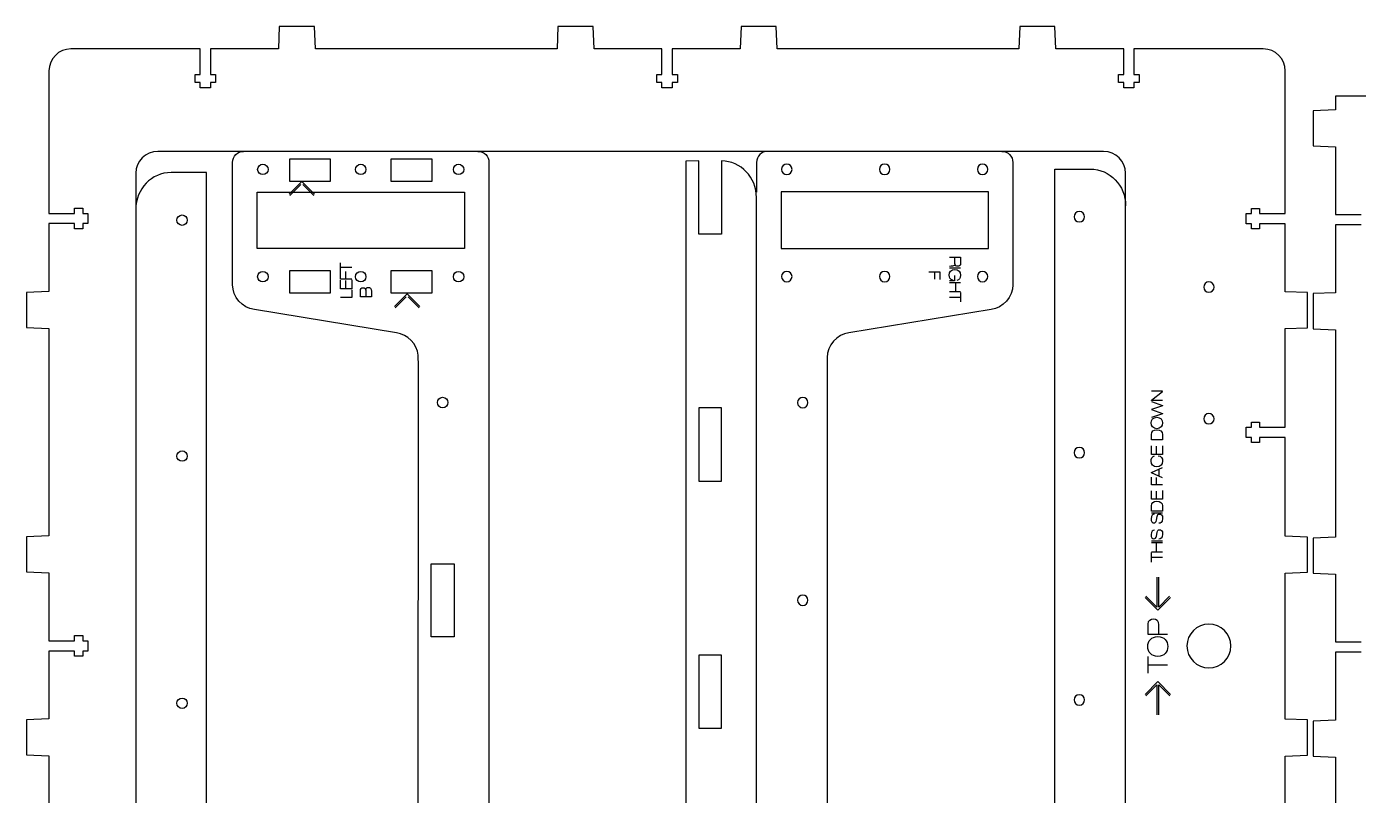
# Model space of a CAD drawing. Extents: x 16 to 1660, y 62 to 1240.
# Drawn here: x 26.1 to 317, y 859.8 to 1027.9 of the extents above; entities that cross this region are included whole.
import ezdxf

# ---------------------------------------------------------------- set-up
doc = ezdxf.new("R2010")
doc.units = 0
doc.layers.get('0').update_dxf_attribs({"linetype": 'CONTINUOUS'})

msp = doc.modelspace()

# ---------------------------------------------------------------- linework, layer by layer
at = {"color": 7}
for points in [[(89.010913, 1027.8618), (81.3308, 1027.8618), (81.130704, 1022.989798), (66.29146, 1022.989798), (66.29146, 1017.376116), (67.411036, 1017.376116), (67.411036, 1015.615896), (66.29146, 1015.615896), (66.29146, 1014.461324), (64.050898, 1014.461324), (64.050898, 1015.615896), (62.93104, 1015.615896), (62.93104, 1017.376116), (64.050898, 1017.376116), (64.050898, 1022.989516), (35.817104, 1022.989516)], [(296.247256, 1022.988669), (280.857396, 1022.989516), (268.013744, 1022.989516), (268.013744, 1017.375833), (269.13332, 1017.375833), (269.13332, 1015.615613), (268.013744, 1015.615613), (268.013744, 1014.461042), (265.773182, 1014.461042), (265.773182, 1015.615613), (264.653042, 1015.615613), (264.653042, 1017.375833), (265.773182, 1017.375833), (265.773182, 1022.989516), (250.933091, 1022.989516), (250.733278, 1027.861518), (243.053447, 1027.861518), (242.853633, 1022.989516), (190.072998, 1022.989516), (189.872902, 1027.861518), (182.191942, 1027.861518), (181.992129, 1022.989516), (167.153167, 1022.989516), (167.153167, 1017.375833), (168.272742, 1017.375833), (168.272742, 1015.615613), (167.153167, 1015.615613), (167.153167, 1014.461042), (164.912604, 1014.461042), (164.912604, 1015.615613), (163.792464, 1015.615613), (163.792464, 1017.375833), (164.912604, 1017.375833), (164.912604, 1022.989516), (150.072513, 1022.989516), (149.872418, 1027.861518), (142.192304, 1027.861518), (141.992209, 1022.989516), (89.210727, 1022.989516), (89.010913, 1027.8618), (89.010913, 1027.8618)], [(31.017069, 1018.188351), (31.016787, 1002.798491), (31.016787, 987.021987), (36.630187, 987.021987), (36.630187, 988.141844), (38.390124, 988.141844), (38.390124, 987.021987), (39.544696, 987.021987), (39.544696, 984.781424), (38.390124, 984.781424), (38.390124, 983.661567), (36.630187, 983.661567), (36.630187, 984.781424), (31.016787, 984.781424), (31.016787, 969.941333), (26.14422, 969.741238), (26.14422, 962.061689), (31.016787, 961.861593), (31.016787, 916.515538), (26.14422, 916.315724), (26.14422, 908.635893), (31.016787, 908.435798), (31.016787, 893.596271), (36.630187, 893.596271), (36.630187, 894.715847), (38.390124, 894.715847), (38.390124, 893.596271), (39.544696, 893.596271), (39.544696, 891.355709), (38.390124, 891.355709), (38.390124, 890.235569), (36.630187, 890.235569), (36.630187, 891.355709), (31.016787, 891.355709), (31.016787, 876.515618), (26.14422, 876.315804), (26.14422, 868.635973), (31.016787, 868.435878), (31.016787, 823.083896)], [(301.048702, 846.845031), (301.048702, 868.397778), (305.920704, 868.597591), (305.920704, 876.277987), (301.048702, 876.4778), (301.048702, 908.39798), (305.920704, 908.598076), (305.920704, 916.277907), (301.048702, 916.47772), (301.048702, 938.032724), (295.434738, 938.032724), (295.434738, 936.913431), (293.6748, 936.913431), (293.6748, 938.032724), (292.520229, 938.032724), (292.520229, 940.273287), (293.6748, 940.273287), (293.6748, 941.393144), (295.434738, 941.393144), (295.434738, 940.273287), (301.048702, 940.273287), (301.048702, 961.828856), (305.920704, 962.028951), (305.920704, 969.709064), (301.048702, 969.90916), (301.048702, 984.749816), (295.434738, 984.749816), (295.434738, 983.63024), (293.6748, 983.63024), (293.6748, 984.749816), (292.520229, 984.749816), (292.520229, 986.990378), (293.6748, 986.990378), (293.6748, 988.110518), (295.434738, 988.110518), (295.434738, 986.990378), (301.048702, 986.990378), (301.048702, 1018.188916)], [(319.696818, 1012.683324), (312.042104, 1012.683324), (312.042104, 1012.467142), (312.04408, 1009.681891), (307.155427, 1009.481796), (307.155427, 1001.801682), (312.027711, 1001.601587), (312.027711, 986.782662), (317.641958, 986.782662)], [(261.38378, 1000.589256), (54.783284, 1000.58982), (54.783284, 1000.58982)], [(71.121976, 971.424129), (71.120847, 995.024962), (71.121976, 998.179642)], [(83.541164, 994.06456), (92.520911, 994.06456), (92.520911, 998.904107), (83.541164, 998.904107), (83.541164, 994.06456), (83.541164, 994.06456)], [(105.721856, 994.06456), (114.701602, 994.06456), (114.701602, 998.904107), (105.721856, 998.904107), (105.721856, 994.06456), (105.721856, 994.06456)], [(127.121356, 998.179642), (127.120509, 796.938547), (127.120509, 794.394596)], [(177.927847, 998.511253), (177.927847, 982.513204), (172.966944, 982.513204), (172.966944, 998.480209), (172.966662, 998.498553), (170.136538, 998.480209), (170.136538, 933.680293), (170.13682, 828.880458), (170.103236, 828.880458)], [(185.558853, 998.189802), (185.558853, 991.698691)], [(241.559362, 998.189238), (241.559362, 971.434289)], [(49.983249, 995.788656), (49.983249, 789.123813)], [(65.408669, 826.861158), (65.408669, 995.96702), (57.695818, 995.96702)], [(78.881111, 996.6452), (78.881111, 996.6452)], [(100.26142, 996.6452), (100.26142, 996.6452)], [(121.6406, 996.6452), (121.6406, 996.6452)], [(191.040456, 996.655924), (191.040456, 996.655924)], [(212.419636, 996.65536), (212.419636, 996.65536)], [(233.799944, 996.65536), (233.799944, 996.65536)], [(250.759242, 827.603967), (250.759242, 996.709829), (258.472093, 996.709829)], [(266.184662, 789.124378), (266.184662, 995.78922)], [(89.038289, 991.249958), (86.256424, 994.032104), (83.474278, 991.249958)], [(86.056611, 993.344611), (83.656311, 990.944593)], [(88.848353, 990.952496), (86.457084, 993.344047)], [(76.480811, 991.698691), (121.760827, 991.698691), (121.760827, 979.338487), (76.480811, 979.338487), (76.480811, 991.698691), (76.480811, 991.698691)], [(185.558853, 786.728876), (185.557724, 987.969407), (185.557724, 990.513076)], [(190.920229, 979.349776), (236.199962, 979.349776), (236.199962, 991.709698), (190.920229, 991.709698), (190.920229, 979.349776), (190.920229, 979.349776)], [(257.213382, 986.291596), (257.213382, 986.291596)], [(58.954529, 985.548504), (58.954529, 985.548504)], [(317.641958, 984.5421), (312.027711, 984.5421), (312.027711, 969.678302), (307.155427, 969.478207), (307.155427, 961.79894), (312.027711, 961.598844), (312.027711, 916.259562), (307.155427, 916.059467), (307.155427, 908.379636), (312.027711, 908.17954), (312.027711, 893.357229), (317.641958, 893.357229)], [(227.747971, 977.431511), (230.137264, 977.431511), (230.137264, 976.116638)], [(228.909316, 976.029431), (228.9048, 977.431511)], [(83.541164, 969.624116), (92.520911, 969.624116), (92.520911, 974.463662), (83.541164, 974.463662), (83.541164, 969.624116), (83.541164, 969.624116)], [(94.708133, 974.126971), (94.708133, 976.229809)], [(97.145687, 975.184176), (94.708133, 975.184176)], [(105.721856, 969.624116), (114.701602, 969.624116), (114.701602, 974.463662), (105.721856, 974.463662), (105.721856, 969.624116), (105.721856, 969.624116)], [(230.137264, 975.058304), (227.747971, 975.058304)], [(228.915807, 976.026327), (228.909316, 976.029713)], [(78.881676, 973.19338), (78.881676, 973.19338)], [(97.145687, 972.683404), (94.708133, 972.683404), (94.708133, 974.393671)], [(97.145687, 972.46948), (97.145687, 970.550651), (94.708133, 970.550651), (94.708133, 972.448596)], [(95.84182, 972.683404), (95.84182, 974.294611)], [(95.84182, 970.550651), (95.84182, 972.370138)], [(100.261702, 973.19338), (100.261702, 973.19338)], [(121.641164, 973.19338), (121.641164, 973.19338)], [(191.040456, 973.202976), (191.040456, 973.202976)], [(212.419636, 973.202976), (212.419636, 973.202976)], [(223.173149, 974.263849), (225.5901, 974.263849), (225.5901, 972.567693)], [(224.466009, 974.263849), (224.466009, 972.666471)], [(228.815336, 973.442018), (228.815336, 972.317644), (227.694349, 972.317644)], [(227.747971, 971.951884), (230.137264, 971.951884)], [(229.026156, 971.951884), (229.026156, 969.90408)], [(233.799944, 973.202976), (233.799944, 973.202976)], [(284.376424, 972.066184), (284.376424, 972.066184)], [(97.145687, 970.315842), (97.145687, 968.605293), (94.708133, 968.605293)], [(99.053227, 968.803413), (99.053227, 970.116311)], [(101.469896, 970.02854), (101.469896, 968.803413), (99.053227, 968.803413), (99.053227, 968.803413)], [(100.201024, 970.231458), (100.207516, 970.231458)], [(100.204129, 970.231458), (100.201589, 968.803413)], [(112.050407, 966.678562), (109.268542, 969.460427), (106.486396, 966.678562)], [(109.068729, 968.772933), (106.668429, 966.372916)], [(111.860471, 966.380818), (109.469202, 968.772369)], [(230.137264, 969.90408), (227.747971, 969.90408)], [(227.747971, 968.744147), (230.115816, 968.744147)], [(230.137264, 969.741238), (230.137264, 967.680169)], [(106.93654, 960.9201), (75.881653, 966.004051)], [(236.799684, 966.014776), (205.744798, 960.93026)], [(119.407658, 786.394724), (119.490349, 786.824831), (119.490349, 802.394467), (114.529447, 802.394467), (114.529447, 786.427462), (111.69904, 786.427462), (111.69904, 851.227096), (111.699604, 953.613084), (111.66602, 956.027496)], [(200.984838, 955.511311), (200.985967, 786.405167), (193.272551, 786.405167)], [(118.149793, 945.674456), (118.149793, 945.674456)], [(194.53098, 945.652442), (194.53098, 945.652442)], [(274.221222, 946.109642), (271.804553, 946.109642), (271.804553, 946.197978), (274.221222, 948.102696), (274.221222, 948.181436), (271.804553, 948.181436)], [(271.804553, 945.869753), (274.221222, 945.063727), (274.221222, 944.976238), (271.816407, 944.147069), (271.816407, 944.140296), (274.221222, 943.310844), (274.221222, 943.222791), (271.804553, 942.417329)], [(172.966944, 928.484582), (177.927847, 928.484582), (177.927847, 944.484324), (172.966944, 944.484324), (172.966944, 928.484582), (172.966944, 928.484582)], [(284.376424, 943.266536), (284.376424, 943.266536)], [(271.750649, 941.214498), (271.750649, 941.214498)], [(271.804553, 937.524442), (271.804553, 938.70272)], [(274.221222, 938.70272), (274.221222, 937.524442), (271.804553, 937.524442), (271.804553, 937.524442)], [(58.954529, 933.9707), (58.954529, 933.9707)], [(257.213382, 934.713791), (257.213382, 934.713791)], [(274.221222, 936.202513), (274.221222, 934.300336), (271.804553, 934.300336), (271.804553, 936.182476)], [(272.928362, 934.300336), (272.928362, 936.104582)], [(274.221222, 929.189573), (271.804553, 930.300118), (271.804553, 930.387889), (274.221222, 931.498151)], [(273.422251, 931.130698), (273.422251, 929.550818)], [(274.221222, 927.65372), (271.804553, 927.65372), (271.804553, 929.349593)], [(272.928362, 927.65372), (272.928362, 929.25138)], [(274.221222, 926.422384), (274.221222, 924.519924), (271.804553, 924.519924), (271.804553, 926.401782)], [(272.928362, 924.519924), (272.928362, 926.324171)], [(271.804553, 921.921222), (271.804553, 923.099218)], [(274.221222, 923.099218), (274.221222, 921.921222), (271.804553, 921.921222), (271.804553, 921.921222)], [(271.804553, 921.556591), (274.221222, 921.556591)], [(272.922436, 919.953287), (273.055927, 920.755644)], [(272.922436, 916.494371), (273.055927, 917.296729)], [(271.804553, 915.416), (274.221222, 915.416)], [(271.804553, 915.071124), (274.221222, 915.071124)], [(272.928362, 912.999613), (272.928362, 915.071124)], [(274.221222, 912.999613), (271.804553, 912.999613)], [(271.804553, 910.78304), (271.804553, 912.867816)], [(274.221222, 911.831213), (271.804553, 911.831213)], [(114.529447, 910.434213), (119.490349, 910.434213), (119.490349, 894.434753), (114.529447, 894.434753), (114.529447, 910.434213), (114.529447, 910.434213)], [(273.013593, 907.48358), (273.013593, 900.943927), (270.613293, 903.344227)], [(275.805336, 903.336324), (273.414067, 900.944773), (273.414067, 907.48358)], [(194.53098, 902.445349), (194.53098, 902.445349)], [(275.995271, 903.038298), (273.213407, 900.256433), (270.43126, 903.038298)], [(275.298182, 894.986498), (271.128631, 894.986498), (271.128631, 897.217182)], [(273.400238, 897.053493), (273.389796, 894.986498)], [(284.376142, 897.256693), (284.376142, 897.256693)], [(172.966944, 874.474022), (177.927847, 874.474022), (177.927847, 890.473482), (172.966944, 890.473482), (172.966944, 874.474022), (172.966944, 874.474022)], [(271.035216, 892.339536), (271.035216, 892.339536)], [(271.128631, 886.540151), (271.128631, 890.137073)], [(317.641958, 891.116667), (312.027711, 891.116667), (312.027711, 876.252304), (307.155427, 876.052209), (307.155427, 868.373224), (312.027711, 868.173129), (312.027711, 822.827638), (307.155427, 822.627542), (307.155427, 814.947993), (312.027711, 814.747898), (312.027711, 799.925587), (317.641958, 799.925587)], [(275.298182, 888.280333), (271.165602, 888.280333)], [(270.43126, 881.875018), (273.213407, 884.656882), (275.995271, 881.875018)], [(270.621196, 881.577556), (273.012747, 883.969107), (273.012747, 877.430018)], [(273.41322, 877.429736), (273.41322, 883.969671), (275.81352, 881.569371)], [(58.954529, 879.92712), (58.954529, 879.92712)], [(257.213382, 880.669929), (257.213382, 880.669929)]]:
    msp.add_lwpolyline(points, dxfattribs=at)
for points in [[(35.817104, 1022.989516), (33.177198, 1022.988669), (31.017069, 1020.82854), (31.017069, 1018.188351)], [(301.048702, 1018.188916), (301.048138, 1020.829104), (298.887162, 1022.988669), (296.247256, 1022.988669)], [(54.783284, 1000.58982), (52.14366, 1000.589256), (49.983249, 998.428562), (49.983249, 995.788656)], [(71.121976, 998.179642), (71.121976, 999.499313), (72.201758, 1000.57966), (73.521993, 1000.57966)], [(76.601602, 996.6452), (76.601602, 997.275402), (77.11186, 997.785096), (77.741216, 997.785096)], [(77.741216, 997.785096), (78.370853, 997.785096), (78.881111, 997.275684), (78.881111, 996.6452)], [(97.981911, 996.6452), (97.981911, 997.275402), (98.492169, 997.785096), (99.121524, 997.785096)], [(99.121524, 997.785096), (99.751162, 997.785096), (100.26142, 997.275684), (100.26142, 996.6452)], [(119.361091, 996.6452), (119.361091, 997.275402), (119.871349, 997.785096), (120.500704, 997.785096)], [(120.500704, 997.785096), (121.13006, 997.785096), (121.6406, 997.275684), (121.6406, 996.6452)], [(124.72162, 1000.57966), (126.041573, 1000.57966), (127.121356, 999.499313), (127.121356, 998.179642)], [(185.557724, 990.513076), (185.557724, 994.884698), (182.132393, 998.464404), (177.927847, 998.511253)], [(187.959153, 1000.58982), (186.638918, 1000.58982), (185.558853, 999.509473), (185.558853, 998.189802)], [(192.180351, 997.79582), (191.550713, 997.79582), (191.040456, 997.285844), (191.040456, 996.655924)], [(193.319964, 996.655924), (193.319964, 997.285844), (192.809989, 997.79582), (192.180351, 997.79582)], [(213.559531, 997.795256), (212.930176, 997.795256), (212.419636, 997.28528), (212.419636, 996.65536)], [(214.699144, 996.65536), (214.699144, 997.28528), (214.188887, 997.795256), (213.559531, 997.795256)], [(234.93984, 997.795256), (234.310202, 997.795256), (233.799944, 997.28528), (233.799944, 996.65536)], [(236.079453, 996.65536), (236.079453, 997.28528), (235.569196, 997.795256), (234.93984, 997.795256)], [(239.159344, 1000.589256), (240.478733, 1000.589256), (241.559362, 999.509473), (241.559362, 998.189238)], [(266.184662, 995.78922), (266.18438, 998.429409), (264.023404, 1000.589256), (261.38378, 1000.589256)], [(57.695818, 995.96702), (53.454018, 995.96702), (49.983249, 992.366993), (49.983249, 987.967149)], [(77.741216, 995.505587), (77.11186, 995.505587), (76.601602, 996.015844), (76.601602, 996.6452)], [(78.881111, 996.6452), (78.881111, 996.015844), (78.370853, 995.505587), (77.741216, 995.505587)], [(99.121524, 995.505587), (98.492169, 995.505587), (97.981911, 996.015844), (97.981911, 996.6452)], [(100.26142, 996.6452), (100.26142, 996.015844), (99.751162, 995.505587), (99.121524, 995.505587)], [(120.500704, 995.505587), (119.871349, 995.505587), (119.361091, 996.015844), (119.361091, 996.6452)], [(121.6406, 996.6452), (121.6406, 996.015844), (121.13006, 995.505587), (120.500704, 995.505587)], [(191.040456, 996.655924), (191.040456, 996.026287), (191.550713, 995.515747), (192.180351, 995.515747)], [(192.180351, 995.515747), (192.809989, 995.515747), (193.319964, 996.026287), (193.319964, 996.655924)], [(212.419636, 996.65536), (212.419636, 996.025722), (212.930176, 995.515464), (213.559531, 995.515464)], [(213.559531, 995.515464), (214.188887, 995.515464), (214.699144, 996.025722), (214.699144, 996.65536)], [(233.799944, 996.65536), (233.799944, 996.025722), (234.310202, 995.515464), (234.93984, 995.515464)], [(234.93984, 995.515464), (235.569196, 995.515464), (236.079453, 996.025722), (236.079453, 996.65536)], [(258.472093, 996.709829), (262.713893, 996.709829), (266.184662, 993.110084), (266.184662, 988.71024)], [(58.954529, 985.548504), (58.954529, 986.178142), (59.465069, 986.6884), (60.094707, 986.6884)], [(60.094707, 986.6884), (60.724062, 986.6884), (61.234038, 986.178142), (61.234038, 985.548504)], [(256.073204, 987.431209), (255.443849, 987.431209), (254.933873, 986.920951), (254.933873, 986.291596)], [(254.933873, 986.291596), (254.933873, 985.661393), (255.443849, 985.151418), (256.073204, 985.151418)], [(257.213382, 986.291596), (257.213382, 986.920951), (256.702842, 987.431209), (256.073204, 987.431209)], [(256.073204, 985.151418), (256.702842, 985.1517), (257.213382, 985.661393), (257.213382, 986.291596)], [(60.094707, 984.408609), (59.465069, 984.408609), (58.954529, 984.918302), (58.954529, 985.548504)], [(61.234038, 985.548504), (61.234038, 984.918302), (60.724062, 984.408609), (60.094707, 984.408609)], [(227.641009, 973.528942), (227.641009, 974.211638), (228.09962, 974.767051), (228.888713, 974.767051)], [(228.40696, 975.501393), (228.320036, 975.501393), (227.844773, 975.49462), (227.747971, 975.447771)], [(228.909316, 976.029713), (228.905647, 975.661978), (228.734902, 975.501393), (228.40696, 975.501393)], [(228.888713, 974.767051), (229.678653, 974.767051), (230.137264, 974.211638), (230.137264, 973.528942)], [(229.484767, 975.457367), (229.257013, 975.457367), (228.938949, 975.611178), (228.915807, 976.026327)], [(230.137264, 976.116638), (230.137264, 975.638836), (229.909511, 975.457367), (229.484767, 975.457367)], [(76.602167, 973.19338), (76.602167, 973.8233), (77.112424, 974.333276), (77.74178, 974.333276)], [(77.74178, 972.053484), (77.112424, 972.053484), (76.602167, 972.564024), (76.602167, 973.19338)], [(77.74178, 974.333276), (78.371418, 974.333276), (78.881676, 973.8233), (78.881676, 973.19338)], [(78.881676, 973.19338), (78.881676, 972.564024), (78.371418, 972.053484), (77.74178, 972.053484)], [(97.982193, 973.19338), (97.982193, 973.8233), (98.492451, 974.333276), (99.121807, 974.333276)], [(99.121807, 972.053484), (98.492451, 972.053484), (97.982193, 972.564024), (97.982193, 973.19338)], [(99.121807, 974.333276), (99.751444, 974.333276), (100.261702, 973.8233), (100.261702, 973.19338)], [(100.261702, 973.19338), (100.261702, 972.564024), (99.751444, 972.053484), (99.121807, 972.053484)], [(119.361656, 973.19338), (119.361656, 973.8233), (119.871631, 974.333276), (120.501269, 974.333276)], [(120.501269, 972.053484), (119.871631, 972.053484), (119.361656, 972.564024), (119.361656, 973.19338)], [(120.501269, 974.333276), (121.130907, 974.333276), (121.641164, 973.8233), (121.641164, 973.19338)], [(121.641164, 973.19338), (121.641164, 972.564024), (121.130907, 972.053484), (120.501269, 972.053484)], [(192.180351, 974.342871), (191.550713, 974.342871), (191.040456, 973.833178), (191.040456, 973.202976)], [(191.040456, 973.202976), (191.040456, 972.57362), (191.550713, 972.063362), (192.180351, 972.063362)], [(193.319964, 973.202976), (193.319964, 973.833178), (192.809989, 974.342871), (192.180351, 974.342871)], [(192.180351, 972.063362), (192.809989, 972.063362), (193.319964, 972.57362), (193.319964, 973.202976)], [(213.559531, 974.342871), (212.930176, 974.342871), (212.419636, 973.833178), (212.419636, 973.202976)], [(212.419636, 973.202976), (212.419636, 972.57362), (212.930176, 972.063362), (213.559531, 972.063362)], [(214.699144, 973.202976), (214.699144, 973.833178), (214.188887, 974.342871), (213.559531, 974.342871)], [(213.559531, 972.063362), (214.188887, 972.063362), (214.699144, 972.57362), (214.699144, 973.202976)], [(228.415427, 972.400618), (227.866222, 972.566282), (227.641009, 973.029973), (227.641009, 973.528942)], [(228.815336, 972.317644), (228.537629, 972.35264), (228.415427, 972.400618), (228.415427, 972.400618)], [(230.137264, 973.528942), (230.137264, 972.782747), (229.805936, 972.439282), (229.34422, 972.35264)], [(234.93984, 974.342871), (234.310202, 974.342871), (233.799944, 973.833178), (233.799944, 973.202976)], [(233.799944, 973.202976), (233.799944, 972.57362), (234.310202, 972.063362), (234.93984, 972.063362)], [(236.079453, 973.202976), (236.079453, 973.833178), (235.569196, 974.342871), (234.93984, 974.342871)], [(234.93984, 972.063362), (235.569196, 972.063362), (236.079453, 972.57362), (236.079453, 973.202976)], [(284.376424, 972.066184), (283.746787, 972.066184), (283.236529, 971.555927), (283.236529, 970.926571)], [(285.51632, 970.926571), (285.51632, 971.555927), (285.006344, 972.066184), (284.376424, 972.066184)], [(75.881653, 966.004051), (73.263478, 966.344693), (71.121976, 968.783658), (71.121976, 971.424129)], [(99.053227, 970.116311), (99.053227, 970.499004), (99.259531, 970.766269), (99.652384, 970.766269)], [(99.652384, 970.766269), (99.936864, 970.766269), (100.207516, 970.515938), (100.201024, 970.231458)], [(100.207516, 970.231458), (100.22078, 970.546136), (100.390113, 970.840493), (100.813447, 970.840493)], [(100.813447, 970.840493), (101.09454, 970.840493), (101.469896, 970.661564), (101.469896, 970.02854)], [(241.559362, 971.434289), (241.559362, 968.793818), (239.417296, 966.355418), (236.799684, 966.014776)], [(283.236529, 970.926571), (283.236529, 970.296933), (283.746787, 969.786676), (284.376424, 969.786676)], [(284.376424, 969.786676), (285.006344, 969.786676), (285.51632, 970.296933), (285.51632, 970.926571)], [(111.66602, 956.027496), (111.405247, 958.457711), (109.378891, 960.602036), (106.93654, 960.9201)], [(205.744798, 960.93026), (203.12634, 960.589618), (200.984838, 958.150936), (200.984838, 955.511311)], [(115.870567, 945.674456), (115.870567, 946.304376), (116.380542, 946.814351), (117.009898, 946.814351)], [(117.009898, 944.534278), (116.380542, 944.534278), (115.870567, 945.044818), (115.870567, 945.674456)], [(117.009898, 946.814351), (117.639536, 946.814351), (118.149793, 946.304376), (118.149793, 945.674456)], [(118.149793, 945.674456), (118.149793, 945.044818), (117.639536, 944.534278), (117.009898, 944.534278)], [(195.670876, 946.79262), (195.04152, 946.792338), (194.53098, 946.282362), (194.53098, 945.652442)], [(194.53098, 945.652442), (194.53098, 945.023087), (195.04152, 944.512547), (195.670876, 944.512547)], [(196.810489, 945.652442), (196.810489, 946.282362), (196.300513, 946.79262), (195.670876, 946.79262)], [(195.670876, 944.512547), (196.300513, 944.512547), (196.810489, 945.023087), (196.810489, 945.652442)], [(271.750649, 941.214498), (271.750649, 941.905096), (272.21434, 942.467), (273.013029, 942.467)], [(273.013029, 942.467), (273.812, 942.467), (274.275691, 941.905096), (274.275691, 941.214498)], [(284.376424, 943.266536), (283.746787, 943.266536), (283.236529, 942.756278), (283.236529, 942.126922)], [(285.51632, 942.126922), (285.51632, 942.755996), (285.006344, 943.266536), (284.376424, 943.266536)], [(273.013029, 939.962278), (272.214058, 939.962278), (271.750649, 940.5239), (271.750649, 941.214498)], [(271.804553, 938.70272), (271.804553, 939.369329), (272.292233, 939.7111), (273.012747, 939.7111)], [(273.012747, 939.7111), (273.734107, 939.7111), (274.221222, 939.369329), (274.221222, 938.70272)], [(274.275691, 941.214498), (274.275691, 940.5239), (273.812, 939.962278), (273.013029, 939.962278)], [(283.236529, 942.126922), (283.236529, 941.497284), (283.746787, 940.987309), (284.376424, 940.987309)], [(284.376424, 940.987309), (285.006344, 940.987309), (285.51632, 941.497284), (285.51632, 942.126922)], [(58.954529, 933.9707), (58.954529, 934.600056), (59.465069, 935.110596), (60.094707, 935.110596)], [(60.094707, 932.830804), (59.465069, 932.830804), (58.954529, 933.34078), (58.954529, 933.9707)], [(60.094707, 935.110596), (60.724062, 935.110596), (61.234038, 934.600056), (61.234038, 933.9707)], [(61.234038, 933.9707), (61.234038, 933.34078), (60.724062, 932.830804), (60.094707, 932.830804)], [(256.073204, 935.853687), (255.443849, 935.853687), (254.933873, 935.343147), (254.933873, 934.713791)], [(254.933873, 934.713791), (254.933873, 934.083589), (255.443849, 933.573613), (256.073204, 933.573613)], [(257.213382, 934.713791), (257.213382, 935.343147), (256.702842, 935.853687), (256.073204, 935.853687)], [(256.073204, 933.573613), (256.702842, 933.573613), (257.213382, 934.083589), (257.213382, 934.713791)], [(271.750367, 932.848302), (271.750367, 933.420649), (271.983764, 933.873898), (272.508698, 934.002591)], [(273.304, 934.060164), (273.950571, 933.989044), (274.275409, 933.407102), (274.275409, 932.848302)], [(273.012747, 931.5958), (272.214058, 931.5958), (271.750367, 932.157422), (271.750367, 932.848302)], [(274.275409, 932.848302), (274.275409, 932.157704), (273.811718, 931.5958), (273.012747, 931.5958)], [(271.804553, 923.099218), (271.804553, 923.766391), (272.292233, 924.10788), (273.012747, 924.10788)], [(273.012747, 924.10788), (273.734107, 924.10788), (274.221222, 923.766391), (274.221222, 923.099218)], [(272.481322, 921.246429), (272.109071, 921.222722), (271.750367, 921.056776), (271.750367, 920.251031)], [(271.750367, 920.251031), (271.750367, 919.638609), (271.977273, 919.357516), (272.369844, 919.357516)], [(272.369844, 919.357516), (272.701456, 919.357516), (272.837769, 919.553942), (272.922436, 919.953287)], [(273.055927, 920.755644), (273.137489, 921.127896), (273.297227, 921.307389), (273.594971, 921.307389)], [(274.275409, 920.345858), (274.275409, 919.387713), (273.770796, 919.279622), (273.42592, 919.273131)], [(273.594971, 921.307389), (273.865622, 921.307389), (274.275409, 921.178696), (274.275409, 920.345858)], [(272.481322, 917.787513), (272.109071, 917.763807), (271.750367, 917.59786), (271.750367, 916.792398)], [(271.750367, 916.792398), (271.750367, 916.179693), (271.977273, 915.898882), (272.369844, 915.898882)], [(272.369844, 915.898882), (272.701456, 915.898882), (272.837769, 916.095027), (272.922436, 916.494371)], [(273.055927, 917.296729), (273.137489, 917.66898), (273.297227, 917.848473), (273.594971, 917.848473)], [(274.275409, 916.887224), (274.275409, 915.92908), (273.770796, 915.820707), (273.42592, 915.814216)], [(273.594971, 917.848473), (273.865622, 917.848473), (274.275409, 917.71978), (274.275409, 916.887224)], [(195.670876, 903.585244), (195.04152, 903.585244), (194.53098, 903.075269), (194.53098, 902.445349)], [(194.53098, 902.445349), (194.53098, 901.815711), (195.04152, 901.305453), (195.670876, 901.305453)], [(196.810489, 902.445349), (196.810489, 903.075269), (196.300513, 903.585244), (195.670876, 903.585244)], [(195.670876, 901.305453), (196.300513, 901.305453), (196.810489, 901.815711), (196.810489, 902.445349)], [(271.128631, 897.217182), (271.128631, 898.104771), (271.642558, 898.373447), (272.267398, 898.373447)], [(272.267398, 898.373447), (272.827891, 898.373447), (273.400238, 898.087273), (273.400238, 897.053493)], [(284.376142, 897.256693), (281.725511, 897.256693), (279.576389, 895.108418), (279.576389, 892.456658)], [(289.176742, 892.456658), (289.176742, 895.108418), (287.027338, 897.256693), (284.376142, 897.256693)], [(271.035216, 892.339536), (271.035216, 893.531078), (271.835316, 894.500229), (273.213407, 894.500229)], [(273.213407, 894.500229), (274.591498, 894.500229), (275.391598, 893.530796), (275.391598, 892.339536)], [(273.213407, 890.179124), (271.835316, 890.179124), (271.035216, 891.148558), (271.035216, 892.339536)], [(275.391598, 892.339536), (275.391598, 891.148276), (274.591498, 890.179124), (273.213407, 890.179124)], [(279.576389, 892.456658), (279.576389, 889.805744), (281.725511, 887.656622), (284.376142, 887.656622)], [(284.376142, 887.656622), (287.027338, 887.656622), (289.176742, 889.805744), (289.176742, 892.456658)], [(256.073204, 881.809824), (255.443849, 881.809824), (254.933873, 881.299567), (254.933873, 880.669929)], [(257.213382, 880.669929), (257.213382, 881.299567), (256.702842, 881.809824), (256.073204, 881.809824)], [(58.954529, 879.92712), (58.954529, 880.556476), (59.465069, 881.067016), (60.094707, 881.067016)], [(60.094707, 878.786942), (59.465069, 878.786942), (58.954529, 879.296918), (58.954529, 879.92712)], [(60.094707, 881.067016), (60.724062, 881.067016), (61.234038, 880.556476), (61.234038, 879.92712)], [(61.234038, 879.92712), (61.234038, 879.296918), (60.724062, 878.786942), (60.094707, 878.786942)], [(254.933873, 880.669929), (254.933873, 880.040009), (255.443849, 879.530033), (256.073204, 879.530033)], [(256.073204, 879.530033), (256.702842, 879.530316), (257.213382, 880.040009), (257.213382, 880.669929)]]:
    msp.add_open_spline(points, degree=3, dxfattribs=at)

doc.saveas('drawing.dxf')
